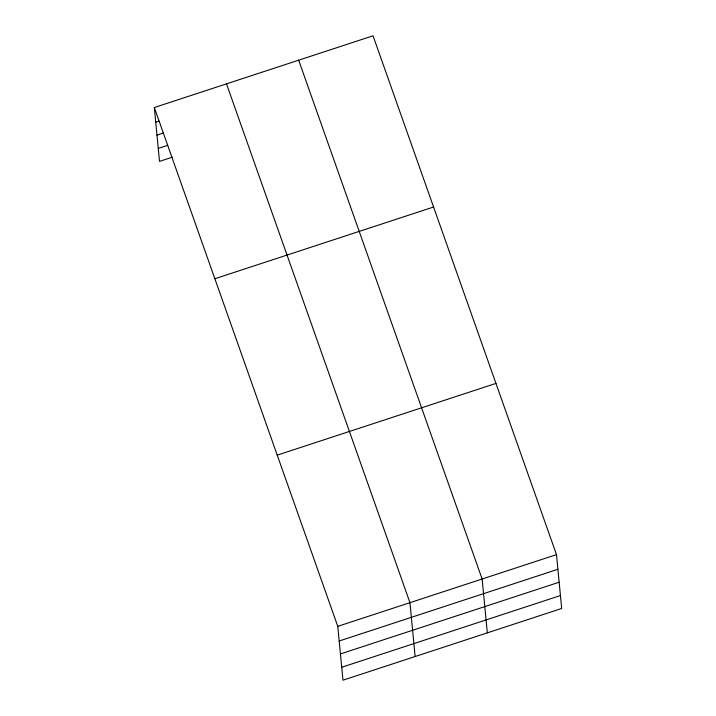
<?xml version="1.0" encoding="UTF-8"?>
<svg xmlns="http://www.w3.org/2000/svg" width="716" height="716" viewBox="0 0 716 716"><rect width="100%" height="100%" fill="white"/><g stroke="black" fill="none" stroke-linecap="round" stroke-linejoin="round"><path stroke-width="1.07" d="M154.316 107.525L373.036 35.8L556.493 554.623L561.684 608.475L342.964 680.2L337.773 626.348L154.316 107.525L159.507 161.377L172.243 157.198M155.73 122.185L158.916 121.147M156.974 135.118L163.346 133.033M158.263 148.445L167.812 145.312M214.863 278.739L433.583 207.014M277.235 455.134L495.955 383.409M337.773 626.348L556.493 554.623M339.187 641.008L557.907 569.283M340.431 653.941L559.151 582.215M341.72 667.267L560.431 595.542M298.67 60.189L482.128 579.011L487.319 632.863M226.498 83.862L409.955 602.675L415.137 656.527"/></g></svg>
